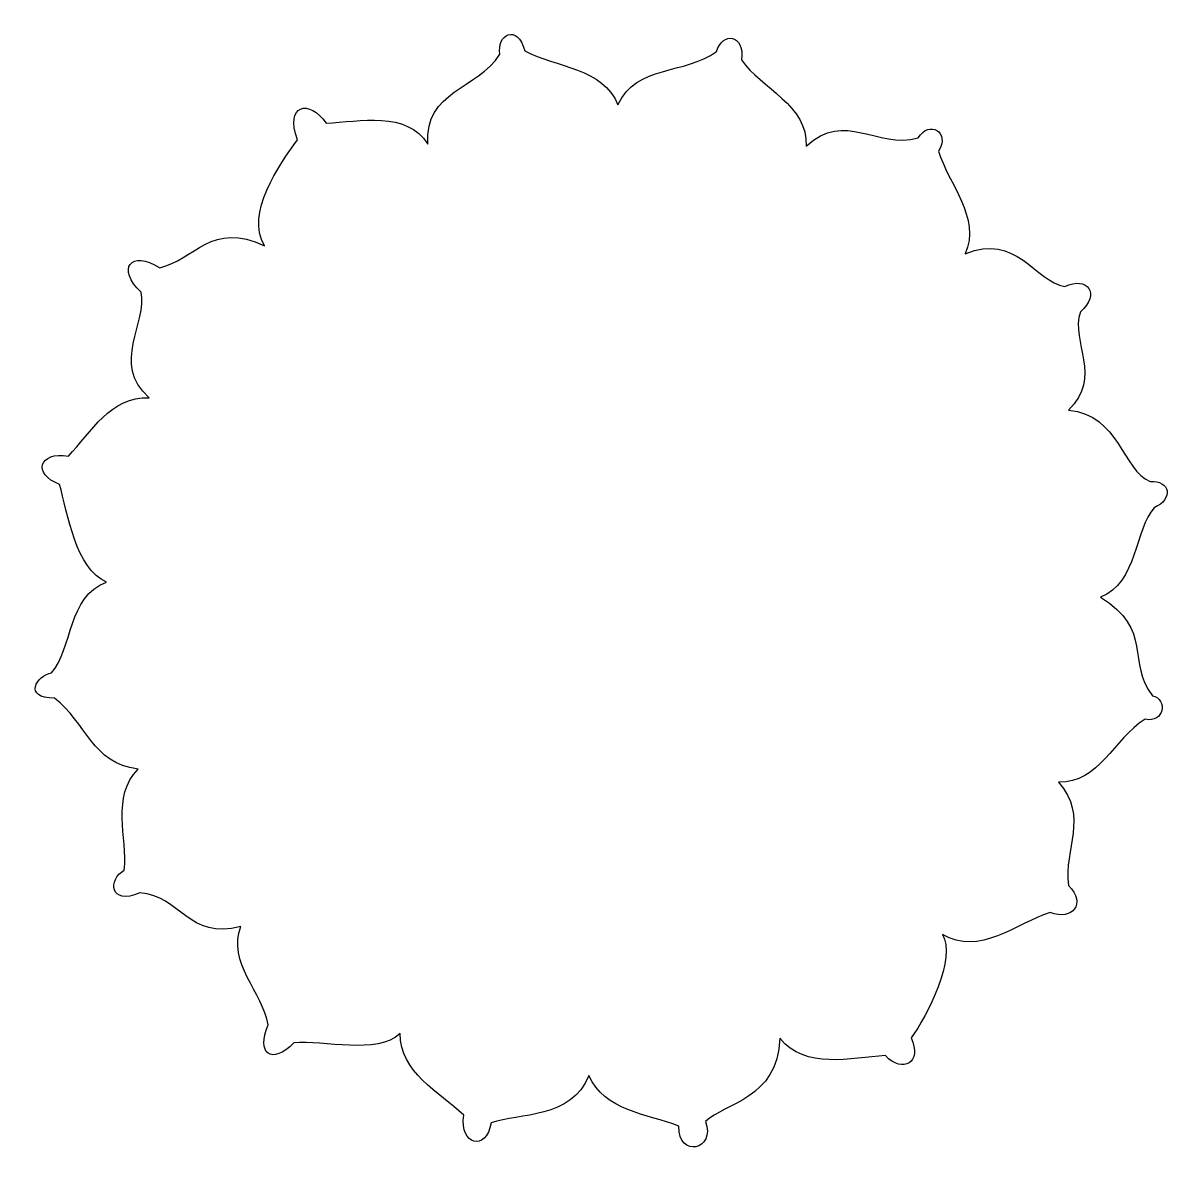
# Model space of a CAD drawing. Header units: centimetres. Extents: x -5.56 to 3.27, y 0.34 to 9.05.
import ezdxf

# ---------------------------------------------------------------- set-up
doc = ezdxf.new("R2010")
doc.units = ezdxf.units.CM
doc.header["$MEASUREMENT"] = 0
doc.layers.add('Layer 1', color=7, linetype='Continuous')

msp = doc.modelspace()

# ---------------------------------------------------------------- linework, layer by layer
at = {"layer": 'Layer 1', "color": 40}
msp.add_open_spline([(-1.90242, 8.80859), (-2.07734, 8.53583), (-2.48337, 8.53164), (-2.45475, 8.11882), (-2.45475, 8.11882), (-2.62151, 8.37846), (-2.97817, 8.29212), (-3.23587, 8.27915), (-3.23587, 8.27915), (-3.36251, 8.46947), (-3.55775, 8.42142), (-3.45527, 8.15222), (-3.45527, 8.15222), (-3.59762, 7.95717), (-3.85594, 7.58769), (-3.70881, 7.33969), (-3.70881, 7.33969), (-4.10806, 7.53521), (-4.2508, 7.23078), (-4.51213, 7.171), (-4.51213, 7.171), (-4.73475, 7.31342), (-4.84661, 7.16144), (-4.6547, 6.98478), (-4.6547, 6.98478), (-4.60261, 6.75165), (-4.88869, 6.43767), (-4.59409, 6.17476), (-4.59409, 6.17476), (-4.88607, 6.1872), (-5.04103, 5.90932), (-5.21216, 5.72799), (-5.21216, 5.72799), (-5.43796, 5.76491), (-5.49121, 5.58883), (-5.2796, 5.51087), (-5.2796, 5.51087), (-5.22181, 5.29497), (-5.1536, 4.85522), (-4.91934, 4.76181), (-4.91934, 4.76181), (-5.21742, 4.65364), (-5.17941, 4.25355), (-5.34192, 4.06536), (-5.34192, 4.06536), (-5.45915, 4.04527), (-5.56041, 3.87184), (-5.31972, 3.87162), (-5.31972, 3.87162), (-5.07328, 3.6868), (-5.0338, 3.36982), (-4.6769, 3.32799), (-4.6769, 3.32799), (-4.88632, 3.11901), (-4.75815, 2.80182), (-4.78361, 2.55387), (-4.78361, 2.55387), (-4.91091, 2.48146), (-4.89746, 2.28035), (-4.6641, 2.3785), (-4.6641, 2.3785), (-4.35415, 2.3575), (-4.29086, 2.01443), (-3.88981, 2.12213), (-3.88981, 2.12213), (-3.99688, 1.84727), (-3.7205, 1.61172), (-3.6798, 1.36722), (-3.6798, 1.36722), (-3.77624, 1.1467), (-3.65185, 1.05664), (-3.48431, 1.2286), (-3.48431, 1.2286), (-3.2521, 1.25097), (-2.84547, 1.13432), (-2.66819, 1.30042), (-2.66819, 1.30042), (-2.67328, 1.00511), (-2.36743, 0.85281), (-2.18074, 0.67411), (-2.18074, 0.67411), (-2.21573, 0.44228), (-2.00928, 0.39371), (-1.96988, 0.61649), (-1.96988, 0.61649), (-1.75536, 0.69152), (-1.35674, 0.64424), (-1.22034, 0.97891), (-1.22034, 0.97891), (-1.10643, 0.70892), (-0.77045, 0.68475), (-0.53142, 0.5906), (-0.53142, 0.5906), (-0.5367, 0.33914), (-0.2459, 0.4107), (-0.32568, 0.62567), (-0.32568, 0.62567), (-0.17848, 0.77205), (0.22449, 0.7923), (0.24373, 1.2645), (0.24373, 1.2645), (0.43743, 1.02342), (0.78906, 1.11357), (1.05302, 1.13172), (1.05302, 1.13172), (1.18702, 0.99099), (1.3378, 1.07784), (1.25022, 1.26784), (1.25022, 1.26784), (1.37697, 1.43309), (1.59895, 1.883), (1.49011, 2.06116), (1.49011, 2.06116), (1.77485, 1.88922), (2.05678, 2.1463), (2.31562, 2.22818), (2.31562, 2.22818), (2.49087, 2.16358), (2.59382, 2.2978), (2.45819, 2.43528), (2.45819, 2.43528), (2.41579, 2.71905), (2.61752, 2.96074), (2.3805, 3.2286), (2.3805, 3.2286), (2.69342, 3.21877), (2.79924, 3.55821), (3.04467, 3.7096), (3.04467, 3.7096), (3.19234, 3.67723), (3.22102, 3.86491), (3.10187, 3.89081), (3.10187, 3.89081), (2.89966, 4.14365), (3.11086, 4.3979), (2.70235, 4.64572), (2.70235, 4.64572), (2.98551, 4.75534), (2.96691, 5.16814), (3.11383, 5.33215), (3.11383, 5.33215), (3.26643, 5.39604), (3.23576, 5.54624), (3.08481, 5.53257), (3.08481, 5.53257), (2.86527, 5.62108), (2.85351, 6.03922), (2.45735, 6.08038), (2.45735, 6.08038), (2.72479, 6.33359), (2.46855, 6.60146), (2.54869, 6.83278), (2.54869, 6.83278), (2.70846, 6.97205), (2.60004, 7.11059), (2.43003, 7.02735), (2.43003, 7.02735), (2.20378, 7.06151), (2.05432, 7.44567), (1.66513, 7.27787), (1.66513, 7.27787), (1.78758, 7.55608), (1.53412, 7.81717), (1.46025, 8.06618), (1.46025, 8.06618), (1.5544, 8.20827), (1.38737, 8.30923), (1.30573, 8.16639), (1.30573, 8.16639), (0.98021, 8.08043), (0.75165, 8.38164), (0.44436, 8.10292), (0.44436, 8.10292), (0.46369, 8.41827), (0.09706, 8.5461), (-0.04992, 8.76514), (-0.04992, 8.76514), (-0.02349, 8.96662), (-0.20078, 8.97818), (-0.24115, 8.83028), (-0.24115, 8.83028), (-0.48698, 8.64903), (-0.8522, 8.73216), (-0.99922, 8.42026), (-0.99922, 8.42026), (-1.11015, 8.70466), (-1.47289, 8.70707), (-1.71205, 8.83362), (-1.71205, 8.83362), (-1.76864, 9.04747), (-1.93156, 8.95626), (-1.90242, 8.80857), (-1.90242, 8.80857), (-1.90242, 8.80857), (-1.90242, 8.80859), (-1.90242, 8.80859)], degree=3, knots=[0, 0, 0, 0, 0.02, 0.02, 0.02, 0.02, 0.04, 0.04, 0.04, 0.04, 0.06, 0.06, 0.06, 0.06, 0.08, 0.08, 0.08, 0.08, 0.1, 0.1, 0.1, 0.1, 0.12, 0.12, 0.12, 0.12, 0.14, 0.14, 0.14, 0.14, 0.16, 0.16, 0.16, 0.16, 0.18, 0.18, 0.18, 0.18, 0.2, 0.2, 0.2, 0.2, 0.22, 0.22, 0.22, 0.22, 0.24, 0.24, 0.24, 0.24, 0.26, 0.26, 0.26, 0.26, 0.28, 0.28, 0.28, 0.28, 0.3, 0.3, 0.3, 0.3, 0.32, 0.32, 0.32, 0.32, 0.34, 0.34, 0.34, 0.34, 0.36, 0.36, 0.36, 0.36, 0.38, 0.38, 0.38, 0.38, 0.4, 0.4, 0.4, 0.4, 0.42, 0.42, 0.42, 0.42, 0.44, 0.44, 0.44, 0.44, 0.46, 0.46, 0.46, 0.46, 0.48, 0.48, 0.48, 0.48, 0.5, 0.5, 0.5, 0.5, 0.52, 0.52, 0.52, 0.52, 0.54, 0.54, 0.54, 0.54, 0.56, 0.56, 0.56, 0.56, 0.58, 0.58, 0.58, 0.58, 0.6, 0.6, 0.6, 0.6, 0.62, 0.62, 0.62, 0.62, 0.64, 0.64, 0.64, 0.64, 0.66, 0.66, 0.66, 0.66, 0.68, 0.68, 0.68, 0.68, 0.7, 0.7, 0.7, 0.7, 0.72, 0.72, 0.72, 0.72, 0.74, 0.74, 0.74, 0.74, 0.76, 0.76, 0.76, 0.76, 0.78, 0.78, 0.78, 0.78, 0.8, 0.8, 0.8, 0.8, 0.82, 0.82, 0.82, 0.82, 0.84, 0.84, 0.84, 0.84, 0.86, 0.86, 0.86, 0.86, 0.88, 0.88, 0.88, 0.88, 0.9, 0.9, 0.9, 0.9, 0.92, 0.92, 0.92, 0.92, 0.94, 0.94, 0.94, 0.94, 0.96, 0.96, 0.96, 0.96, 1, 1, 1, 1], dxfattribs=at)

doc.saveas('drawing.dxf')
